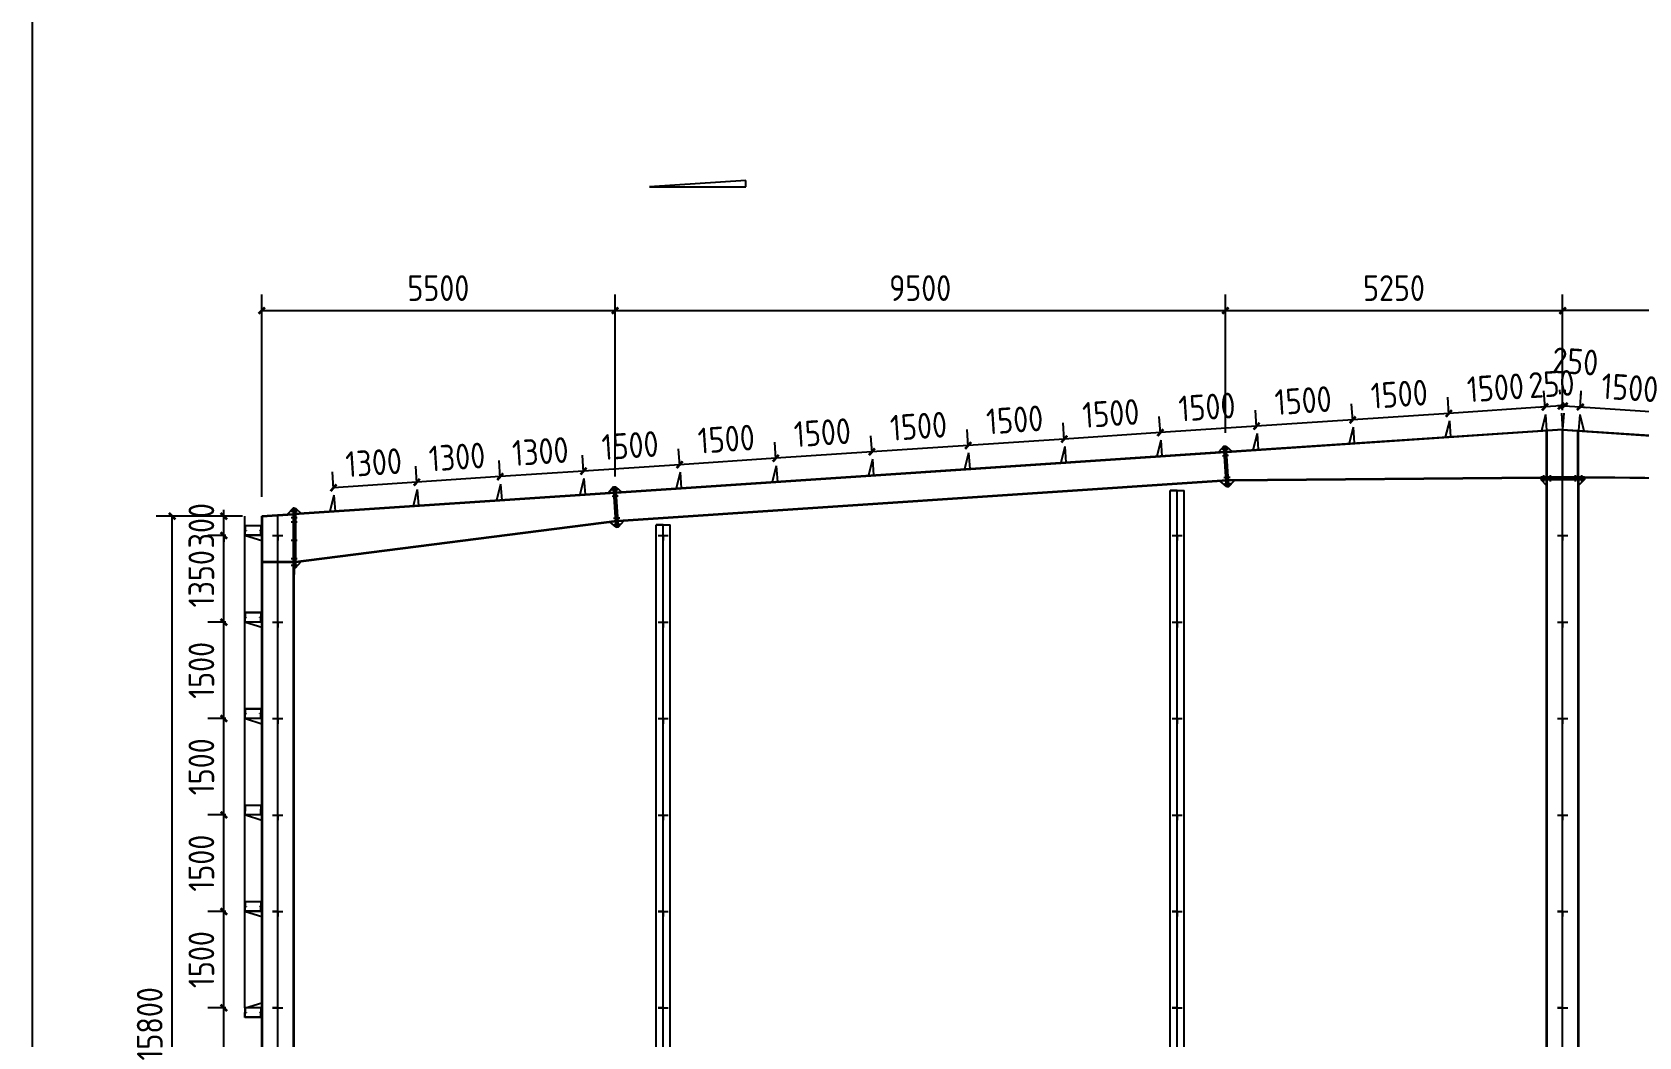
# Model space of a CAD drawing. Extents: x 424415 to 727970, y -73017 to 111783.
# Drawn here: x 664985 to 689995, y 28344 to 43976 of the extents above; entities that cross this region are included whole.
import ezdxf

# ---------------------------------------------------------------- set-up
doc = ezdxf.new("R2010")
doc.units = 0
doc.header["$LTSCALE"] = 1000
doc.header["$MEASUREMENT"] = 0
doc.layers.add('DOTE', color=1, linetype='Continuous')
doc.styles.get("Standard").update_dxf_attribs({"font": 'gbenor.shx', "bigfont": 'gbcbig.shx'})
doc.dimstyles.get("Standard").update_dxf_attribs({"dimscale": 100, "dimtxt": 3.5, "dimasz": 1, "dimexe": 2.5, "dimexo": 3, "dimgap": 1.5, "dimtad": 1, "dimdec": 0, "dimzin": 0, "dimdsep": 46, "dimtxsty": 'Standard', "dimblk": 'ARCHTICK', "dimcen": 0.09, "dimadec": 0, "dimazin": 0, "dimtfac": 1, "dimtdec": 0, "dimtix": 1, "dimtmove": 2, "dimatfit": 3, "dimfxl": 1, "dimtolj": 1, "dimtzin": 0, "dimarcsym": 0})

# ---------------------------------------------------------------- blocks, each defined once
blk = doc.blocks.new('_ArchTick')
at = {"color": 0, "linetype": 'ByBlock', "const_width": 0.4}
blk.add_lwpolyline([(-0.5, -0.5), (0.5, 0.5)], dxfattribs=at)
blk = doc.blocks.new('*D615')
at = {"color": 3, "lineweight": -2}
for p, q in [((668558, 36746), (668558, 39894)), ((674058, 37063), (674058, 39894)), ((668558, 39644), (674058, 39644))]:
    blk.add_line(p, q, dxfattribs=at)
at = {"layer": 'Defpoints', "color": 0}
for p in [(674058, 39644), (674058, 36763), (668558, 36446)]:
    blk.add_point(p, dxfattribs=at)
at = {"color": 3, "lineweight": -2, "xscale": 100, "yscale": 100, "zscale": 100, "rotation": 180}
blk.add_blockref('_ArchTick', (668558, 39644), dxfattribs=at)
at = {"color": 3, "lineweight": -2, "xscale": 100, "yscale": 100, "zscale": 100}
blk.add_blockref('_ArchTick', (674058, 39644), dxfattribs=at)
at = {"color": 0, "insert": (671308, 39994), "char_height": 400, "attachment_point": 5}
blk.add_mtext('\\A1;5500', dxfattribs=at)
blk = doc.blocks.new('*D626')
at = {"color": 3, "lineweight": -2}
for p, q in [((674058, 37111), (674058, 39894)), ((683558, 37744), (683558, 39894)), ((674058, 39644), (683558, 39644))]:
    blk.add_line(p, q, dxfattribs=at)
at = {"layer": 'Defpoints', "color": 0}
for p in [(683558, 39644), (683558, 37444), (674058, 36811)]:
    blk.add_point(p, dxfattribs=at)
at = {"color": 3, "lineweight": -2, "xscale": 100, "yscale": 100, "zscale": 100, "rotation": 180}
blk.add_blockref('_ArchTick', (674058, 39644), dxfattribs=at)
at = {"color": 3, "lineweight": -2, "xscale": 100, "yscale": 100, "zscale": 100}
blk.add_blockref('_ArchTick', (683558, 39644), dxfattribs=at)
at = {"color": 0, "insert": (678808, 39994), "char_height": 400, "attachment_point": 5}
blk.add_mtext('\\A1;9500', dxfattribs=at)
blk = doc.blocks.new('*D627')
at = {"color": 3, "lineweight": -2}
for p, q in [((683558, 37744), (683558, 39894)), ((688808, 38096), (688808, 39894)), ((683558, 39644), (688808, 39644))]:
    blk.add_line(p, q, dxfattribs=at)
at = {"layer": 'Defpoints', "color": 0}
for p in [(688808, 39644), (688808, 37796), (683558, 37444)]:
    blk.add_point(p, dxfattribs=at)
at = {"color": 3, "lineweight": -2, "xscale": 100, "yscale": 100, "zscale": 100, "rotation": 180}
blk.add_blockref('_ArchTick', (683558, 39644), dxfattribs=at)
at = {"color": 3, "lineweight": -2, "xscale": 100, "yscale": 100, "zscale": 100}
blk.add_blockref('_ArchTick', (688808, 39644), dxfattribs=at)
at = {"color": 0, "insert": (686183, 39994), "char_height": 400, "attachment_point": 5}
blk.add_mtext('\\A1;5250', dxfattribs=at)
blk = doc.blocks.new('*D618')
at = {"color": 3, "lineweight": -2}
for p, q in [((688808, 38096), (688808, 39894)), ((694058, 37744), (694058, 39894)), ((694058, 39644), (688808, 39644))]:
    blk.add_line(p, q, dxfattribs=at)
at = {"layer": 'Defpoints', "color": 0}
for p in [(688808, 39644), (688808, 37796), (694058, 37444)]:
    blk.add_point(p, dxfattribs=at)
at = {"color": 3, "lineweight": -2, "xscale": 100, "yscale": 100, "zscale": 100, "rotation": 180}
blk.add_blockref('_ArchTick', (688808, 39644), dxfattribs=at)
at = {"color": 3, "lineweight": -2, "xscale": 100, "yscale": 100, "zscale": 100}
blk.add_blockref('_ArchTick', (694058, 39644), dxfattribs=at)
at = {"color": 0, "insert": (691433, 39994), "char_height": 400, "attachment_point": 5}
blk.add_mtext('\\A1;5250', dxfattribs=at)
blk = doc.blocks.new('*D628')
at = {"color": 3, "lineweight": -2}
for p, q in [((668258, 36446), (666915, 36446)), ((667165, 20646), (667165, 36446)), ((668108, 20646), (666915, 20646))]:
    blk.add_line(p, q, dxfattribs=at)
at = {"layer": 'Defpoints', "color": 0}
for p in [(667165, 36446), (668558, 36446), (668408, 20646)]:
    blk.add_point(p, dxfattribs=at)
at = {"color": 3, "lineweight": -2, "xscale": 100, "yscale": 100, "zscale": 100}
for p, rotation in [((667165, 36446), 90), ((667165, 20646), 270)]:
    blk.add_blockref('_ArchTick', p, dxfattribs=dict(at, rotation=rotation))
at = {"color": 0, "insert": (666815, 28546), "char_height": 400, "attachment_point": 5, "rotation": 90}
blk.add_mtext('\\A1;15800', dxfattribs=at)
blk = doc.blocks.new('*D630')
at = {"color": 3, "lineweight": -2}
for p, q in [((688522, 38328), (688517, 38393)), ((688771, 38345), (688767, 38410)), ((688534, 38144), (688434, 38137)), ((688783, 38161), (688534, 38144)), ((688783, 38161), (688883, 38167))]:
    blk.add_line(p, q, dxfattribs=at)
at = {"layer": 'Defpoints', "color": 0}
for p in [(688534, 38144), (688541, 38029), (688791, 38045)]:
    blk.add_point(p, dxfattribs=at)
at = {"color": 3, "lineweight": -2, "xscale": 100, "yscale": 100, "zscale": 100}
for p, rotation in [((688534, 38144), 3.814074834292158), ((688783, 38161), 183.8140748342922)]:
    blk.add_blockref('_ArchTick', p, dxfattribs=dict(at, rotation=rotation))
at = {"color": 0, "insert": (688635, 38502), "char_height": 400, "attachment_point": 5, "rotation": 3.8141}
blk.add_mtext('\\A1;250', dxfattribs=at)
blk = doc.blocks.new('*D631')
at = {"color": 3, "lineweight": -2}
for p, q in [((687038, 38029), (687020, 38294)), ((688535, 38128), (688517, 38393)), ((688534, 38144), (687037, 38044))]:
    blk.add_line(p, q, dxfattribs=at)
at = {"layer": 'Defpoints', "color": 0}
for p in [(687037, 38044), (688541, 38029), (687045, 37929)]:
    blk.add_point(p, dxfattribs=at)
at = {"color": 3, "lineweight": -2, "xscale": 100, "yscale": 100, "zscale": 100}
for p, rotation in [((687037, 38044), 183.8140748341314), ((688534, 38144), 3.814074834131418)]:
    blk.add_blockref('_ArchTick', p, dxfattribs=dict(at, rotation=rotation))
at = {"color": 0, "insert": (687762, 38443), "char_height": 400, "attachment_point": 5, "rotation": 3.8141}
blk.add_mtext('\\A1;1500', dxfattribs=at)
blk = doc.blocks.new('*D632')
at = {"color": 3, "lineweight": -2}
for p, q in [((687038, 38029), (687020, 38294)), ((685541, 37929), (685524, 38194)), ((687037, 38044), (685540, 37944))]:
    blk.add_line(p, q, dxfattribs=at)
at = {"layer": 'Defpoints', "color": 0}
for p in [(685540, 37944), (685548, 37829), (687045, 37929)]:
    blk.add_point(p, dxfattribs=at)
at = {"color": 3, "lineweight": -2, "xscale": 100, "yscale": 100, "zscale": 100}
for p, rotation in [((685540, 37944), 183.8140748341314), ((687037, 38044), 3.814074834131418)]:
    blk.add_blockref('_ArchTick', p, dxfattribs=dict(at, rotation=rotation))
at = {"color": 0, "insert": (686265, 38344), "char_height": 400, "attachment_point": 5, "rotation": 3.8141}
blk.add_mtext('\\A1;1500', dxfattribs=at)
blk = doc.blocks.new('*D633')
at = {"color": 3, "lineweight": -2}
for p, q in [((684045, 37829), (684027, 38094)), ((685541, 37929), (685524, 38194)), ((685540, 37944), (684044, 37845))]:
    blk.add_line(p, q, dxfattribs=at)
at = {"layer": 'Defpoints', "color": 0}
for p in [(684044, 37845), (685548, 37829), (684051, 37729)]:
    blk.add_point(p, dxfattribs=at)
at = {"color": 3, "lineweight": -2, "xscale": 100, "yscale": 100, "zscale": 100}
for p, rotation in [((685540, 37944), 3.814074834131418), ((684044, 37845), 183.8140748341314)]:
    blk.add_blockref('_ArchTick', p, dxfattribs=dict(at, rotation=rotation))
at = {"color": 0, "insert": (684769, 38244), "char_height": 400, "attachment_point": 5, "rotation": 3.8141}
blk.add_mtext('\\A1;1500', dxfattribs=at)
blk = doc.blocks.new('*D634')
at = {"color": 3, "lineweight": -2}
for p, q in [((684045, 37829), (684027, 38094)), ((682548, 37729), (682530, 37994)), ((684044, 37845), (682547, 37745))]:
    blk.add_line(p, q, dxfattribs=at)
at = {"layer": 'Defpoints', "color": 0}
for p in [(682547, 37745), (682555, 37629), (684051, 37729)]:
    blk.add_point(p, dxfattribs=at)
at = {"color": 3, "lineweight": -2, "xscale": 100, "yscale": 100, "zscale": 100}
for p, rotation in [((682547, 37745), 183.8140748341314), ((684044, 37845), 3.814074834131418)]:
    blk.add_blockref('_ArchTick', p, dxfattribs=dict(at, rotation=rotation))
at = {"color": 0, "insert": (683272, 38144), "char_height": 400, "attachment_point": 5, "rotation": 3.8141}
blk.add_mtext('\\A1;1500', dxfattribs=at)
blk = doc.blocks.new('*D635')
at = {"color": 3, "lineweight": -2}
for p, q in [((681051, 37629), (681034, 37895)), ((682548, 37729), (682530, 37994)), ((682547, 37745), (681050, 37645))]:
    blk.add_line(p, q, dxfattribs=at)
at = {"layer": 'Defpoints', "color": 0}
for p in [(681050, 37645), (681058, 37530), (682555, 37629)]:
    blk.add_point(p, dxfattribs=at)
at = {"color": 3, "lineweight": -2, "xscale": 100, "yscale": 100, "zscale": 100}
for p, rotation in [((682547, 37745), 3.814074834131418), ((681050, 37645), 183.8140748341314)]:
    blk.add_blockref('_ArchTick', p, dxfattribs=dict(at, rotation=rotation))
at = {"color": 0, "insert": (681775, 38044), "char_height": 400, "attachment_point": 5, "rotation": 3.8141}
blk.add_mtext('\\A1;1500', dxfattribs=at)
blk = doc.blocks.new('*D636')
at = {"color": 3, "lineweight": -2}
for p, q in [((679555, 37530), (679537, 37795)), ((681051, 37629), (681034, 37895)), ((681050, 37645), (679554, 37545))]:
    blk.add_line(p, q, dxfattribs=at)
at = {"layer": 'Defpoints', "color": 0}
for p in [(679554, 37545), (681058, 37530), (679561, 37430)]:
    blk.add_point(p, dxfattribs=at)
at = {"color": 3, "lineweight": -2, "xscale": 100, "yscale": 100, "zscale": 100}
for p, rotation in [((679554, 37545), 183.8140748341314), ((681050, 37645), 3.814074834131418)]:
    blk.add_blockref('_ArchTick', p, dxfattribs=dict(at, rotation=rotation))
at = {"color": 0, "insert": (680279, 37944), "char_height": 400, "attachment_point": 5, "rotation": 3.8141}
blk.add_mtext('\\A1;1500', dxfattribs=at)
blk = doc.blocks.new('*D637')
at = {"color": 3, "lineweight": -2}
for p, q in [((679555, 37530), (679537, 37795)), ((678058, 37430), (678040, 37695)), ((679554, 37545), (678057, 37446))]:
    blk.add_line(p, q, dxfattribs=at)
at = {"layer": 'Defpoints', "color": 0}
for p in [(678057, 37446), (678065, 37330), (679561, 37430)]:
    blk.add_point(p, dxfattribs=at)
at = {"color": 3, "lineweight": -2, "xscale": 100, "yscale": 100, "zscale": 100}
for p, rotation in [((678057, 37446), 183.8140748341314), ((679554, 37545), 3.814074834131418)]:
    blk.add_blockref('_ArchTick', p, dxfattribs=dict(at, rotation=rotation))
at = {"color": 0, "insert": (678782, 37845), "char_height": 400, "attachment_point": 5, "rotation": 3.8141}
blk.add_mtext('\\A1;1500', dxfattribs=at)
blk = doc.blocks.new('*D638')
at = {"color": 3, "lineweight": -2}
for p, q in [((676561, 37330), (676544, 37595)), ((678058, 37430), (678040, 37695)), ((678057, 37446), (676560, 37346))]:
    blk.add_line(p, q, dxfattribs=at)
at = {"layer": 'Defpoints', "color": 0}
for p in [(676560, 37346), (678065, 37330), (676568, 37230)]:
    blk.add_point(p, dxfattribs=at)
at = {"color": 3, "lineweight": -2, "xscale": 100, "yscale": 100, "zscale": 100}
for p, rotation in [((678057, 37446), 3.814074834131418), ((676560, 37346), 183.8140748341314)]:
    blk.add_blockref('_ArchTick', p, dxfattribs=dict(at, rotation=rotation))
at = {"color": 0, "insert": (677285, 37745), "char_height": 400, "attachment_point": 5, "rotation": 3.8141}
blk.add_mtext('\\A1;1500', dxfattribs=at)
blk = doc.blocks.new('*D639')
at = {"color": 3, "lineweight": -2}
for p, q in [((676561, 37330), (676544, 37595)), ((675065, 37230), (675047, 37495)), ((676560, 37346), (675064, 37246))]:
    blk.add_line(p, q, dxfattribs=at)
at = {"layer": 'Defpoints', "color": 0}
for p in [(675064, 37246), (675071, 37131), (676568, 37230)]:
    blk.add_point(p, dxfattribs=at)
at = {"color": 3, "lineweight": -2, "xscale": 100, "yscale": 100, "zscale": 100}
for p, rotation in [((675064, 37246), 183.8140748341314), ((676560, 37346), 3.814074834131418)]:
    blk.add_blockref('_ArchTick', p, dxfattribs=dict(at, rotation=rotation))
at = {"color": 0, "insert": (675789, 37645), "char_height": 400, "attachment_point": 5, "rotation": 3.8141}
blk.add_mtext('\\A1;1500', dxfattribs=at)
blk = doc.blocks.new('*D640')
at = {"color": 3, "lineweight": -2}
for p, q in [((673568, 37131), (673550, 37396)), ((675065, 37230), (675047, 37495)), ((675064, 37246), (673567, 37146))]:
    blk.add_line(p, q, dxfattribs=at)
at = {"layer": 'Defpoints', "color": 0}
for p in [(673567, 37146), (673575, 37031), (675071, 37131)]:
    blk.add_point(p, dxfattribs=at)
at = {"color": 3, "lineweight": -2, "xscale": 100, "yscale": 100, "zscale": 100}
for p, rotation in [((675064, 37246), 3.814074834131418), ((673567, 37146), 183.8140748341314)]:
    blk.add_blockref('_ArchTick', p, dxfattribs=dict(at, rotation=rotation))
at = {"color": 0, "insert": (674292, 37545), "char_height": 400, "attachment_point": 5, "rotation": 3.8141}
blk.add_mtext('\\A1;1500', dxfattribs=at)
blk = doc.blocks.new('*D641')
at = {"color": 3, "lineweight": -2}
for p, q in [((672271, 37044), (672253, 37309)), ((673568, 37131), (673550, 37396)), ((673567, 37146), (672270, 37060))]:
    blk.add_line(p, q, dxfattribs=at)
at = {"layer": 'Defpoints', "color": 0}
for p in [(672270, 37060), (673575, 37031), (672278, 36944)]:
    blk.add_point(p, dxfattribs=at)
at = {"color": 3, "lineweight": -2, "xscale": 100, "yscale": 100, "zscale": 100}
for p, rotation in [((672270, 37060), 183.8140748341314), ((673567, 37146), 3.814074834131418)]:
    blk.add_blockref('_ArchTick', p, dxfattribs=dict(at, rotation=rotation))
at = {"color": 0, "insert": (672895, 37452), "char_height": 400, "attachment_point": 5, "rotation": 3.8141}
blk.add_mtext('\\A1;1300', dxfattribs=at)
blk = doc.blocks.new('*D642')
at = {"color": 3, "lineweight": -2}
for p, q in [((672271, 37044), (672253, 37309)), ((670974, 36958), (670956, 37223)), ((672270, 37060), (670973, 36973))]:
    blk.add_line(p, q, dxfattribs=at)
at = {"layer": 'Defpoints', "color": 0}
for p in [(670973, 36973), (670980, 36858), (672278, 36944)]:
    blk.add_point(p, dxfattribs=at)
at = {"color": 3, "lineweight": -2, "xscale": 100, "yscale": 100, "zscale": 100}
for p, rotation in [((670973, 36973), 183.8140748341314), ((672270, 37060), 3.814074834131418)]:
    blk.add_blockref('_ArchTick', p, dxfattribs=dict(at, rotation=rotation))
at = {"color": 0, "insert": (671598, 37366), "char_height": 400, "attachment_point": 5, "rotation": 3.8141}
blk.add_mtext('\\A1;1300', dxfattribs=at)
blk = doc.blocks.new('*D643')
at = {"color": 3, "lineweight": -2}
for p, q in [((669677, 36871), (669659, 37136)), ((670974, 36958), (670956, 37223)), ((670973, 36973), (669676, 36887))]:
    blk.add_line(p, q, dxfattribs=at)
at = {"layer": 'Defpoints', "color": 0}
for p in [(669676, 36887), (669683, 36771), (670980, 36858)]:
    blk.add_point(p, dxfattribs=at)
at = {"color": 3, "lineweight": -2, "xscale": 100, "yscale": 100, "zscale": 100}
for p, rotation in [((670973, 36973), 3.814074834131418), ((669676, 36887), 183.8140748341314)]:
    blk.add_blockref('_ArchTick', p, dxfattribs=dict(at, rotation=rotation))
at = {"color": 0, "insert": (670301, 37279), "char_height": 400, "attachment_point": 5, "rotation": 3.8141}
blk.add_mtext('\\A1;1300', dxfattribs=at)
blk = doc.blocks.new('*D619')
at = {"color": 3, "lineweight": -2}
for p, q in [((688845, 38345), (688850, 38410)), ((689095, 38328), (689099, 38393)), ((688833, 38161), (688733, 38167)), ((688833, 38161), (689083, 38144)), ((689083, 38144), (689182, 38137))]:
    blk.add_line(p, q, dxfattribs=at)
at = {"layer": 'Defpoints', "color": 0}
for p in [(688825, 38045), (689075, 38029), (689083, 38144)]:
    blk.add_point(p, dxfattribs=at)
at = {"color": 3, "lineweight": -2, "xscale": 100, "yscale": 100, "zscale": 100}
for p, rotation in [((688833, 38161), 356.1859251657079), ((689083, 38144), 176.1859251657079)]:
    blk.add_blockref('_ArchTick', p, dxfattribs=dict(at, rotation=rotation))
at = {"color": 0, "insert": (689006, 38852), "char_height": 400, "attachment_point": 5, "rotation": 356.1859}
blk.add_mtext('\\A1;250', dxfattribs=at)
blk = doc.blocks.new('*D644')
at = {"color": 3, "lineweight": -2}
for p, q in [((689081, 38128), (689099, 38393)), ((690578, 38029), (690596, 38294)), ((689083, 38144), (690579, 38044))]:
    blk.add_line(p, q, dxfattribs=at)
at = {"layer": 'Defpoints', "color": 0}
for p in [(689075, 38029), (690579, 38044), (690571, 37929)]:
    blk.add_point(p, dxfattribs=at)
at = {"color": 3, "lineweight": -2, "xscale": 100, "yscale": 100, "zscale": 100}
for p, rotation in [((689083, 38144), 176.1859251658686), ((690579, 38044), 356.1859251658686)]:
    blk.add_blockref('_ArchTick', p, dxfattribs=dict(at, rotation=rotation))
at = {"color": 0, "insert": (689854, 38443), "char_height": 400, "attachment_point": 5, "rotation": 356.1859}
blk.add_mtext('\\A1;1500', dxfattribs=at)
blk = doc.blocks.new('*D1939')
at = {"color": 3, "lineweight": -2}
for p, q in [((667998, 28796), (667719, 28796)), ((667969, 20646), (667969, 28796)), ((668108, 20646), (667719, 20646))]:
    blk.add_line(p, q, dxfattribs=at)
at = {"layer": 'Defpoints', "color": 0}
for p in [(667969, 28796), (668298, 28796), (668408, 20646)]:
    blk.add_point(p, dxfattribs=at)
at = {"color": 3, "lineweight": -2, "xscale": 100, "yscale": 100, "zscale": 100}
for p, rotation in [((667969, 28796), 90), ((667969, 20646), 270)]:
    blk.add_blockref('_ArchTick', p, dxfattribs=dict(at, rotation=rotation))
at = {"color": 0, "insert": (667619, 24721), "char_height": 400, "attachment_point": 5, "rotation": 90}
blk.add_mtext('\\A1;8150', dxfattribs=at)
blk = doc.blocks.new('*D1940')
at = {"color": 3, "lineweight": -2}
for p, q in [((667998, 30296), (667719, 30296)), ((667969, 28796), (667969, 30296)), ((667998, 28796), (667719, 28796))]:
    blk.add_line(p, q, dxfattribs=at)
at = {"layer": 'Defpoints', "color": 0}
for p in [(667969, 30296), (668298, 30296), (668298, 28796)]:
    blk.add_point(p, dxfattribs=at)
at = {"color": 3, "lineweight": -2, "xscale": 100, "yscale": 100, "zscale": 100}
for p, rotation in [((667969, 30296), 90), ((667969, 28796), 270)]:
    blk.add_blockref('_ArchTick', p, dxfattribs=dict(at, rotation=rotation))
at = {"color": 0, "insert": (667619, 29546), "char_height": 400, "attachment_point": 5, "rotation": 90}
blk.add_mtext('\\A1;1500', dxfattribs=at)
blk = doc.blocks.new('*D1941')
at = {"color": 3, "lineweight": -2}
for p, q in [((667998, 31796), (667719, 31796)), ((667969, 30296), (667969, 31796)), ((667998, 30296), (667719, 30296))]:
    blk.add_line(p, q, dxfattribs=at)
at = {"layer": 'Defpoints', "color": 0}
for p in [(667969, 31796), (668298, 31796), (668298, 30296)]:
    blk.add_point(p, dxfattribs=at)
at = {"color": 3, "lineweight": -2, "xscale": 100, "yscale": 100, "zscale": 100}
for p, rotation in [((667969, 31796), 90), ((667969, 30296), 270)]:
    blk.add_blockref('_ArchTick', p, dxfattribs=dict(at, rotation=rotation))
at = {"color": 0, "insert": (667619, 31046), "char_height": 400, "attachment_point": 5, "rotation": 90}
blk.add_mtext('\\A1;1500', dxfattribs=at)
blk = doc.blocks.new('*D1942')
at = {"color": 3, "lineweight": -2}
for p, q in [((667998, 33296), (667719, 33296)), ((667969, 31796), (667969, 33296)), ((667998, 31796), (667719, 31796))]:
    blk.add_line(p, q, dxfattribs=at)
at = {"layer": 'Defpoints', "color": 0}
for p in [(667969, 33296), (668298, 33296), (668298, 31796)]:
    blk.add_point(p, dxfattribs=at)
at = {"color": 3, "lineweight": -2, "xscale": 100, "yscale": 100, "zscale": 100}
for p, rotation in [((667969, 33296), 90), ((667969, 31796), 270)]:
    blk.add_blockref('_ArchTick', p, dxfattribs=dict(at, rotation=rotation))
at = {"color": 0, "insert": (667619, 32546), "char_height": 400, "attachment_point": 5, "rotation": 90}
blk.add_mtext('\\A1;1500', dxfattribs=at)
blk = doc.blocks.new('*D1943')
at = {"color": 3, "lineweight": -2}
for p, q in [((667998, 34796), (667719, 34796)), ((667969, 33296), (667969, 34796)), ((667998, 33296), (667719, 33296))]:
    blk.add_line(p, q, dxfattribs=at)
at = {"layer": 'Defpoints', "color": 0}
for p in [(667969, 34796), (668298, 34796), (668298, 33296)]:
    blk.add_point(p, dxfattribs=at)
at = {"color": 3, "lineweight": -2, "xscale": 100, "yscale": 100, "zscale": 100}
for p, rotation in [((667969, 34796), 90), ((667969, 33296), 270)]:
    blk.add_blockref('_ArchTick', p, dxfattribs=dict(at, rotation=rotation))
at = {"color": 0, "insert": (667619, 34046), "char_height": 400, "attachment_point": 5, "rotation": 90}
blk.add_mtext('\\A1;1500', dxfattribs=at)
blk = doc.blocks.new('*D1944')
at = {"color": 3, "lineweight": -2}
for p, q in [((667998, 36146), (667719, 36146)), ((667969, 34796), (667969, 36146)), ((667998, 34796), (667719, 34796))]:
    blk.add_line(p, q, dxfattribs=at)
at = {"layer": 'Defpoints', "color": 0}
for p in [(667969, 36146), (668298, 36146), (668298, 34796)]:
    blk.add_point(p, dxfattribs=at)
at = {"color": 3, "lineweight": -2, "xscale": 100, "yscale": 100, "zscale": 100}
for p, rotation in [((667969, 36146), 90), ((667969, 34796), 270)]:
    blk.add_blockref('_ArchTick', p, dxfattribs=dict(at, rotation=rotation))
at = {"color": 0, "insert": (667619, 35471), "char_height": 400, "attachment_point": 5, "rotation": 90}
blk.add_mtext('\\A1;1350', dxfattribs=at)
blk = doc.blocks.new('*D1945')
at = {"color": 3, "lineweight": -2}
for p, q in [((667969, 36446), (667969, 36546)), ((668258, 36446), (667719, 36446)), ((667969, 36146), (667969, 36446)), ((667998, 36146), (667719, 36146)), ((667969, 36146), (667969, 36046))]:
    blk.add_line(p, q, dxfattribs=at)
at = {"layer": 'Defpoints', "color": 0}
for p in [(667969, 36446), (668558, 36446), (668298, 36146)]:
    blk.add_point(p, dxfattribs=at)
at = {"color": 3, "lineweight": -2, "xscale": 100, "yscale": 100, "zscale": 100}
for p, rotation in [((667969, 36446), 270), ((667969, 36146), 90)]:
    blk.add_blockref('_ArchTick', p, dxfattribs=dict(at, rotation=rotation))
at = {"color": 0, "insert": (667619, 36296), "char_height": 400, "attachment_point": 5, "rotation": 90}
blk.add_mtext('\\A1;300', dxfattribs=at)
blk = doc.blocks.new('*D2200')
at = {"color": 3, "lineweight": -2}
for p, q in [((668558, 36746), (668558, 39894)), ((674058, 37063), (674058, 39894)), ((668558, 39644), (674058, 39644))]:
    blk.add_line(p, q, dxfattribs=at)
at = {"layer": 'Defpoints', "color": 0}
for p in [(674058, 39644), (674058, 36763), (668558, 36446)]:
    blk.add_point(p, dxfattribs=at)
at = {"color": 3, "lineweight": -2, "xscale": 100, "yscale": 100, "zscale": 100, "rotation": 180}
blk.add_blockref('_ArchTick', (668558, 39644), dxfattribs=at)
at = {"color": 3, "lineweight": -2, "xscale": 100, "yscale": 100, "zscale": 100}
blk.add_blockref('_ArchTick', (674058, 39644), dxfattribs=at)
at = {"color": 0, "insert": (671308, 39994), "char_height": 400, "attachment_point": 5}
blk.add_mtext('\\A1;5500', dxfattribs=at)

msp = doc.modelspace()

# ---------------------------------------------------------------- linework, layer by layer
for p, q in [((676095.4, 41667.7), (674595.4, 41567.7)), ((674595.4, 41567.7), (676095.4, 41567.7)), ((676095.4, 41567.7), (676095.4, 41667.7)), ((688541.5, 38028.6), (688478.3, 37773.8)), ((688541.5, 38028.6), (688558.1, 37779.1)), ((688790.9, 38045.2), (688807.6, 37795.8)), ((688824.2, 38045.2), (688807.6, 37795.8)), ((689073.6, 38028.6), (689057, 37779.1)), ((689073.6, 38028.6), (689136.8, 37773.8)), ((688807.6, 37795.8), (683575.4, 37446.9)), ((688808.2, 37785.8), (683576.1, 37437)), ((685548.1, 37829), (685484.9, 37574.2)), ((685548.1, 37829), (685564.8, 37579.6)), ((687044.8, 37928.8), (686981.6, 37674)), ((687044.8, 37928.8), (687061.4, 37679.3)), ((688557.6, 37051.1), (688557.6, 37769.1)), ((688569.6, 37051.1), (688569.6, 37769.9)), ((688806.9, 37785.8), (694039.1, 37437)), ((688807.6, 37795.8), (688807.6, 37051.1)), ((688807.6, 37795.8), (694039.7, 37446.9)), ((689045.6, 37051.1), (689045.6, 37769.9)), ((689057.6, 37051.1), (689057.6, 37769.1)), ((681058.1, 37529.7), (680994.9, 37274.9)), ((681058.1, 37529.7), (681074.7, 37280.2)), ((682554.8, 37629.5), (682491.6, 37374.7)), ((682554.8, 37629.5), (682571.4, 37380)), ((683533.6, 37532.4), (683451.7, 37438.7)), ((683533.6, 37532.4), (683569.5, 37534.8)), ((683575.4, 36905.7), (683533.6, 37532.4)), ((683593.4, 36906.9), (683551.6, 37533.6)), ((683611.3, 36908.1), (683569.5, 37534.8)), ((683569.5, 37534.8), (683663.2, 37452.8)), ((684051.5, 37729.2), (683988.3, 37474.5)), ((684051.5, 37729.2), (684068.1, 37479.8)), ((683557.6, 37445.8), (674075.5, 36813.6)), ((683558.2, 37435.8), (674076.2, 36803.6)), ((678064.7, 37330.1), (678001.6, 37075.4)), ((678064.7, 37330.1), (678081.4, 37080.7)), ((679561.4, 37429.9), (679498.2, 37175.1)), ((679561.4, 37429.9), (679578.1, 37180.5)), ((683506.7, 37485.5), (683602.5, 37491.9)), ((683513.3, 37385.7), (683609.1, 37392.1)), ((683526, 37496.8), (683581.8, 37500.5)), ((683527.3, 37476.8), (683583.2, 37480.5)), ((683532.6, 37397), (683588.5, 37400.7)), ((683534, 37377), (683589.8, 37380.8)), ((673574.7, 37030.8), (673511.5, 36776)), ((673574.7, 37030.8), (673591.3, 36781.3)), ((675071.4, 37130.6), (675008.2, 36875.8)), ((675071.4, 37130.6), (675088, 36881.1)), ((676568.1, 37230.3), (676504.9, 36975.6)), ((676568.1, 37230.3), (676584.7, 36980.9)), ((683535.9, 37046.4), (683631.7, 37052.8)), ((683555.2, 37057.7), (683611.1, 37061.5)), ((683556.6, 37037.8), (683612.4, 37041.5)), ((683605.2, 37007.9), (688467, 37051.1)), ((683605.3, 36997.9), (688467, 37041.1)), ((688467, 37051.1), (689147, 37051.1)), ((688467, 37051.1), (688467, 37015.1)), ((689045.6, 37033.1), (688467, 37033.1)), ((689147, 37033.1), (688467, 37033.1)), ((688467, 37015.1), (689147, 37015.1)), ((688467, 37015.1), (688557.6, 36924.5)), ((689148.2, 37051.1), (688468.2, 37051.1)), ((688468.2, 37033.1), (688557.6, 37033.1)), ((688468.2, 37033.1), (688557.6, 37033.1)), ((688468.2, 37033.1), (689148.2, 37033.1)), ((689148.2, 37015.1), (688468.2, 37015.1)), ((688502, 37061.1), (688502, 37005.1)), ((688512, 37081.1), (688512, 36985.1)), ((688522, 37061.1), (688522, 37005.1)), ((688557.6, 20665.8), (688557.6, 37015.1)), ((688569.6, 37033.1), (689148.2, 37033.1)), ((688569.6, 20665.8), (688569.6, 37015.1)), ((688602, 37061.1), (688602, 37005.1)), ((688612, 37081.1), (688612, 36985.1)), ((688622, 37061.1), (688622, 37005.1)), ((688992, 37061.1), (688992, 37005.1)), ((689002, 37081.1), (689002, 36985.1)), ((689012, 37061.1), (689012, 37005.1)), ((689045.6, 37015.1), (689045.6, 20665.8)), ((689147, 37033.1), (689057.6, 37033.1)), ((689147, 37033.1), (689057.6, 37033.1)), ((689057.6, 37015.1), (689057.6, 20665.8)), ((689148.2, 37015.1), (689057.6, 36924.5)), ((689092, 37061.1), (689092, 37005.1)), ((689102, 37081.1), (689102, 36985.1)), ((689112, 37061.1), (689112, 37005.1)), ((689148.2, 37033.1), (689148.2, 37051.1)), ((694009.9, 37007.9), (689148.2, 37051.1)), ((694009.8, 36997.9), (689148.2, 37041.1)), ((689148.2, 37033.1), (689148.2, 37015.1)), ((674057.6, 36812.4), (669063.6, 36479.5)), ((674058.2, 36802.4), (669064.2, 36469.5)), ((669683.4, 36771.4), (669620.2, 36516.6)), ((669683.4, 36771.4), (669700, 36521.9)), ((670980.5, 36857.8), (670917.3, 36603.1)), ((670980.5, 36857.8), (670997.1, 36608.4)), ((672277.6, 36944.3), (672214.4, 36689.5)), ((672277.6, 36944.3), (672294.2, 36694.9)), ((674033.6, 36901), (673949.8, 36805.2)), ((674006.7, 36854.1), (674102.5, 36860.5)), ((674026, 36865.4), (674081.8, 36869.2)), ((674027.3, 36845.5), (674083.2, 36849.2)), ((674032.6, 36765.7), (674088.5, 36769.4)), ((674033.6, 36901), (674069.5, 36903.4)), ((674075.5, 36273.1), (674033.6, 36901)), ((674093.4, 36275.4), (674051.6, 36902.2)), ((674111.3, 36277.7), (674069.5, 36903.4)), ((674069.5, 36903.4), (674165.3, 36819.6)), ((683586.7, 37006.7), (674104.8, 36374.6)), ((683587.4, 36996.7), (674105.5, 36364.6)), ((682697.6, 20665.8), (682697.6, 36844.8)), ((682807.6, 36844.8), (682697.6, 36844.8)), ((682697.6, 36844.8), (682917.6, 36844.8)), ((682917.6, 20665.8), (682917.6, 36844.8)), ((683575.4, 36905.7), (683479.6, 36989.6)), ((683542.6, 36946.7), (683638.4, 36953)), ((683561.9, 36958), (683617.8, 36961.7)), ((683563.2, 36938), (683619.1, 36941.7)), ((683575.4, 36905.7), (683611.3, 36908.1)), ((683611.3, 36908.1), (683695.3, 36995.3)), ((669015.6, 36524.5), (669111.6, 36524.5)), ((669063.6, 36569.5), (669045.6, 36569.5)), ((669045.6, 36569.5), (669045.6, 35539.5)), ((669063.6, 36569.5), (669063.6, 35539.5)), ((669063.6, 36569.5), (669081.6, 36569.5)), ((669081.6, 36569.5), (669081.6, 35639.5)), ((669081.6, 36569.5), (669170.2, 36486.6)), ((674013.3, 36754.3), (674109.1, 36760.7)), ((674034, 36745.7), (674089.8, 36749.4)), ((668297.6, 28795.8), (668297.6, 36445.8)), ((669045.6, 36478.3), (668557.6, 36445.8)), ((668557.6, 20665.8), (668557.6, 36445.8)), ((669046.2, 36468.3), (668558.2, 36435.8)), ((668569.6, 20665.8), (668569.6, 36436.5)), ((669015.6, 36424.5), (669111.6, 36424.5)), ((669015.6, 36354.5), (669111.6, 36354.5)), ((669045.6, 36445.8), (669045.6, 20665.8)), ((669045.6, 35734.5), (674086.1, 36375.1)), ((669045.6, 35724.4), (674087.4, 36365.2)), ((674075.5, 36273.1), (673980.2, 36351.6)), ((674035.9, 36415.1), (674131.7, 36421.5)), ((674042.6, 36315.3), (674138.4, 36321.7)), ((674055.2, 36426.4), (674111.1, 36430.1)), ((674056.6, 36406.5), (674112.4, 36410.2)), ((674061.9, 36326.6), (674117.8, 36330.4)), ((674063.2, 36306.7), (674119.1, 36310.4)), ((674075.5, 36273.1), (674111.3, 36277.7)), ((674111.3, 36277.7), (674193.1, 36370.5)), ((674697.6, 20665.8), (674697.6, 36311.4)), ((674807.6, 36311.4), (674697.6, 36311.4)), ((674697.6, 36311.4), (674917.6, 36311.4)), ((674917.6, 20665.8), (674917.6, 36311.4)), ((668557.6, 36145.8), (668307.6, 36145.8)), ((668557.6, 36145.8), (668307.6, 36145.8)), ((668307.6, 36145.8), (668557.6, 36065.8)), ((669015.6, 36069.5), (669111.6, 36069.5)), ((669015.6, 35784.5), (669111.6, 35784.5)), ((669045.6, 35734.4), (668569.6, 35734.4)), ((669045.6, 35724.4), (668569.6, 35724.4)), ((669015.6, 35684.5), (669111.6, 35684.5)), ((669057.6, 35539.5), (669057.6, 20665.8)), ((669081.6, 35639.5), (669063.6, 35639.5)), ((669081.6, 35639.5), (669170.4, 35740.3)), ((668557.6, 34795.8), (668307.6, 34795.8)), ((668307.6, 34795.8), (668557.6, 34715.8)), ((668557.6, 33295.8), (668307.6, 33295.8)), ((668307.6, 33295.8), (668557.6, 33215.8)), ((668557.6, 31795.8), (668307.6, 31795.8)), ((668307.6, 31795.8), (668557.6, 31715.8)), ((668557.6, 30295.8), (668307.6, 30295.8)), ((668307.6, 30295.8), (668557.6, 30215.8)), ((668307.6, 28795.8), (668557.6, 28875.8)), ((668557.6, 28795.8), (668307.6, 28795.8))]:
    msp.add_line(p, q)
at = {"color": 0}
for p, q in [((683526, 37496.8), (683527.3, 37476.8)), ((683532.6, 37397), (683534, 37377)), ((683572.5, 37489.9), (683582.5, 37490.5)), ((683579.2, 37390.1), (683589.2, 37390.7)), ((683582.5, 37490.5), (683581.8, 37500.5)), ((683581.8, 37500.5), (683583.2, 37480.5)), ((683589.2, 37390.7), (683588.5, 37400.7)), ((683588.5, 37400.7), (683589.8, 37380.8)), ((683555.2, 37057.7), (683556.6, 37037.8)), ((683601.8, 37050.8), (683611.8, 37051.5)), ((683611.8, 37051.5), (683611.1, 37061.5)), ((683611.1, 37061.5), (683612.4, 37041.5)), ((688502, 37061.1), (688522, 37061.1)), ((688602, 37061.1), (688622, 37061.1)), ((688992, 37061.1), (689012, 37061.1)), ((689092, 37061.1), (689112, 37061.1)), ((674026, 36865.4), (674027.3, 36845.5)), ((674032.6, 36765.7), (674034, 36745.7)), ((674072.5, 36858.5), (674082.5, 36859.2)), ((674082.5, 36859.2), (674081.8, 36869.2)), ((674081.8, 36869.2), (674083.2, 36849.2)), ((674089.2, 36759.4), (674088.5, 36769.4)), ((674088.5, 36769.4), (674089.8, 36749.4)), ((683561.9, 36958), (683563.2, 36938)), ((683608.5, 36951.1), (683618.4, 36951.7)), ((683618.4, 36951.7), (683617.8, 36961.7)), ((683617.8, 36961.7), (683619.1, 36941.7)), ((688502, 37005.1), (688522, 37005.1)), ((688602, 37005.1), (688622, 37005.1)), ((688992, 37005.1), (689012, 37005.1)), ((689092, 37005.1), (689112, 37005.1)), ((669045.6, 36569.5), (668954.6, 36472.2)), ((669035.6, 36524.5), (669035.6, 36534.5)), ((669091.6, 36534.5), (669035.6, 36534.5)), ((669045.6, 36524.5), (669035.6, 36524.5)), ((669035.6, 36524.5), (669035.6, 36514.5)), ((669081.6, 36524.5), (669091.6, 36524.5)), ((669091.6, 36524.5), (669091.6, 36534.5)), ((669091.6, 36524.5), (669091.6, 36514.5)), ((674079.2, 36758.7), (674089.2, 36759.4)), ((669091.6, 36514.5), (669035.6, 36514.5)), ((669035.6, 36424.5), (669035.6, 36434.5)), ((669091.6, 36434.5), (669035.6, 36434.5)), ((669045.6, 36424.5), (669035.6, 36424.5)), ((669035.6, 36424.5), (669035.6, 36414.5)), ((669091.6, 36414.5), (669035.6, 36414.5)), ((669035.6, 36354.5), (669035.6, 36364.5)), ((669091.6, 36364.5), (669035.6, 36364.5)), ((669045.6, 36354.5), (669035.6, 36354.5)), ((669035.6, 36354.5), (669035.6, 36344.5)), ((669091.6, 36344.5), (669035.6, 36344.5)), ((669081.6, 36424.5), (669091.6, 36424.5)), ((669081.6, 36354.5), (669091.6, 36354.5)), ((669091.6, 36424.5), (669091.6, 36434.5)), ((669091.6, 36424.5), (669091.6, 36414.5)), ((669091.6, 36354.5), (669091.6, 36364.5)), ((669091.6, 36354.5), (669091.6, 36344.5)), ((674055.2, 36426.4), (674056.6, 36406.5)), ((674061.9, 36326.6), (674063.2, 36306.7)), ((674101.8, 36419.5), (674111.8, 36420.2)), ((674108.5, 36319.7), (674118.4, 36320.4)), ((674111.8, 36420.2), (674111.1, 36430.1)), ((674111.1, 36430.1), (674112.4, 36410.2)), ((674118.4, 36320.4), (674117.8, 36330.4)), ((674117.8, 36330.4), (674119.1, 36310.4)), ((668727.6, 36145.8), (668887.6, 36145.8)), ((668807.6, 36145.8), (668807.6, 36065.8)), ((669035.6, 36069.5), (669035.6, 36079.5)), ((669091.6, 36079.5), (669035.6, 36079.5)), ((669045.6, 36069.5), (669035.6, 36069.5)), ((669035.6, 36069.5), (669035.6, 36059.5)), ((669091.6, 36059.5), (669035.6, 36059.5)), ((669081.6, 36069.5), (669091.6, 36069.5)), ((669091.6, 36069.5), (669091.6, 36079.5)), ((669091.6, 36069.5), (669091.6, 36059.5)), ((674727.6, 36145.8), (674887.6, 36145.8)), ((674807.6, 36145.8), (674807.6, 36065.8)), ((682727.6, 36145.8), (682887.6, 36145.8)), ((682807.6, 36145.8), (682807.6, 36065.8)), ((688727.6, 36145.8), (688887.6, 36145.8)), ((688807.6, 36145.8), (688807.6, 36065.8)), ((669035.6, 35784.5), (669035.6, 35794.5)), ((669091.6, 35794.5), (669035.6, 35794.5)), ((669045.6, 35784.5), (669035.6, 35784.5)), ((669035.6, 35784.5), (669035.6, 35774.5)), ((669091.6, 35774.5), (669035.6, 35774.5)), ((669081.6, 35784.5), (669091.6, 35784.5)), ((669091.6, 35784.5), (669091.6, 35794.5)), ((669091.6, 35784.5), (669091.6, 35774.5)), ((669035.6, 35684.5), (669035.6, 35694.5)), ((669091.6, 35694.5), (669035.6, 35694.5)), ((669045.6, 35684.5), (669035.6, 35684.5)), ((669035.6, 35684.5), (669035.6, 35674.5)), ((669091.6, 35674.5), (669035.6, 35674.5)), ((669081.6, 35684.5), (669091.6, 35684.5)), ((669091.6, 35684.5), (669091.6, 35694.5)), ((669091.6, 35684.5), (669091.6, 35674.5)), ((668727.6, 34794.7), (668887.6, 34794.7)), ((668807.6, 34794.7), (668807.6, 34714.7)), ((674727.6, 34794.7), (674887.6, 34794.7)), ((674807.6, 34794.7), (674807.6, 34714.7)), ((682727.6, 34794.7), (682887.6, 34794.7)), ((682807.6, 34794.7), (682807.6, 34714.7)), ((688727.6, 34794.7), (688887.6, 34794.7)), ((688807.6, 34794.7), (688807.6, 34714.7)), ((668727.6, 33294.7), (668887.6, 33294.7)), ((668807.6, 33294.7), (668807.6, 33214.7)), ((674727.6, 33294.7), (674887.6, 33294.7)), ((674807.6, 33294.7), (674807.6, 33214.7)), ((682727.6, 33294.7), (682887.6, 33294.7)), ((682807.6, 33294.7), (682807.6, 33214.7)), ((688727.6, 33294.7), (688887.6, 33294.7)), ((688807.6, 33294.7), (688807.6, 33214.7)), ((668727.6, 31794.7), (668887.6, 31794.7)), ((668807.6, 31794.7), (668807.6, 31714.7)), ((674727.6, 31794.7), (674887.6, 31794.7)), ((674807.6, 31794.7), (674807.6, 31714.7)), ((682727.6, 31794.7), (682887.6, 31794.7)), ((682807.6, 31794.7), (682807.6, 31714.7)), ((688727.6, 31794.7), (688887.6, 31794.7)), ((688807.6, 31794.7), (688807.6, 31714.7)), ((668807.6, 30294.7), (668727.6, 30294.7)), ((668727.6, 30294.7), (668887.6, 30294.7)), ((668807.6, 30294.7), (668807.6, 30214.7)), ((674807.6, 30294.7), (674727.6, 30294.7)), ((674727.6, 30294.7), (674887.6, 30294.7)), ((674807.6, 30294.7), (674807.6, 30214.7)), ((682807.6, 30294.7), (682727.6, 30294.7)), ((682727.6, 30294.7), (682887.6, 30294.7)), ((682807.6, 30294.7), (682807.6, 30214.7)), ((688807.6, 30294.7), (688727.6, 30294.7)), ((688727.6, 30294.7), (688887.6, 30294.7)), ((688807.6, 30294.7), (688807.6, 30214.7)), ((668807.6, 28795.8), (668727.6, 28795.8)), ((668727.6, 28795.8), (668887.6, 28795.8)), ((668807.6, 28795.8), (668807.6, 28875.8)), ((674807.6, 28795.8), (674727.6, 28795.8)), ((674727.6, 28795.8), (674887.6, 28795.8)), ((674807.6, 28795.8), (674807.6, 28875.8)), ((682807.6, 28795.8), (682727.6, 28795.8)), ((682727.6, 28795.8), (682887.6, 28795.8)), ((682807.6, 28795.8), (682807.6, 28875.8)), ((688807.6, 28795.8), (688727.6, 28795.8)), ((688727.6, 28795.8), (688887.6, 28795.8)), ((688807.6, 28795.8), (688807.6, 28875.8))]:
    msp.add_line(p, q, dxfattribs=at)
at = {"color": 6}
for p, q in [((668547.6, 36295.8), (668297.6, 36295.8)), ((668297.6, 36295.8), (668297.6, 36220.8)), ((668545.1, 36293.3), (668300.1, 36293.3)), ((668300.1, 36293.3), (668300.1, 36223.3)), ((668545.1, 36293.3), (668545.1, 36223.3)), ((668547.6, 36295.8), (668547.6, 36220.8)), ((668297.6, 36220.8), (668317.6, 36220.8)), ((668297.6, 36145.8), (668297.6, 36220.8)), ((668297.6, 36220.8), (668317.6, 36220.8)), ((668547.6, 36145.8), (668297.6, 36145.8)), ((668300.1, 36223.3), (668317.6, 36223.3)), ((668300.1, 36148.3), (668300.1, 36218.3)), ((668300.1, 36218.3), (668317.6, 36218.3)), ((668545.1, 36148.3), (668300.1, 36148.3)), ((668317.6, 36220.8), (668317.6, 36223.3)), ((668317.6, 36220.8), (668317.6, 36218.3)), ((668545.1, 36223.3), (668527.6, 36223.3)), ((668527.6, 36220.8), (668527.6, 36223.3)), ((668547.6, 36220.8), (668527.6, 36220.8)), ((668547.6, 36220.8), (668527.6, 36220.8)), ((668527.6, 36220.8), (668527.6, 36218.3)), ((668545.1, 36218.3), (668527.6, 36218.3)), ((668545.1, 36148.3), (668545.1, 36218.3)), ((668547.6, 36145.8), (668547.6, 36220.8)), ((668547.6, 34945.8), (668297.6, 34945.8)), ((668297.6, 34945.8), (668297.6, 34870.8)), ((668297.6, 34870.8), (668317.6, 34870.8)), ((668297.6, 34795.8), (668297.6, 34870.8)), ((668297.6, 34870.8), (668317.6, 34870.8)), ((668547.6, 34795.8), (668297.6, 34795.8)), ((668545.1, 34943.3), (668300.1, 34943.3)), ((668300.1, 34943.3), (668300.1, 34873.3)), ((668300.1, 34873.3), (668317.6, 34873.3)), ((668300.1, 34798.3), (668300.1, 34868.3)), ((668300.1, 34868.3), (668317.6, 34868.3)), ((668545.1, 34798.3), (668300.1, 34798.3)), ((668317.6, 34870.8), (668317.6, 34873.3)), ((668317.6, 34870.8), (668317.6, 34868.3)), ((668545.1, 34873.3), (668527.6, 34873.3)), ((668527.6, 34870.8), (668527.6, 34873.3)), ((668547.6, 34870.8), (668527.6, 34870.8)), ((668547.6, 34870.8), (668527.6, 34870.8)), ((668527.6, 34870.8), (668527.6, 34868.3)), ((668545.1, 34868.3), (668527.6, 34868.3)), ((668545.1, 34943.3), (668545.1, 34873.3)), ((668545.1, 34798.3), (668545.1, 34868.3)), ((668547.6, 34945.8), (668547.6, 34870.8)), ((668547.6, 34795.8), (668547.6, 34870.8)), ((668547.6, 33445.8), (668297.6, 33445.8)), ((668297.6, 33445.8), (668297.6, 33370.8)), ((668297.6, 33370.8), (668317.6, 33370.8)), ((668297.6, 33295.8), (668297.6, 33370.8)), ((668297.6, 33370.8), (668317.6, 33370.8)), ((668547.6, 33295.8), (668297.6, 33295.8)), ((668545.1, 33443.3), (668300.1, 33443.3)), ((668300.1, 33443.3), (668300.1, 33373.3)), ((668300.1, 33373.3), (668317.6, 33373.3)), ((668300.1, 33298.3), (668300.1, 33368.3)), ((668300.1, 33368.3), (668317.6, 33368.3)), ((668545.1, 33298.3), (668300.1, 33298.3)), ((668317.6, 33370.8), (668317.6, 33373.3)), ((668317.6, 33370.8), (668317.6, 33368.3)), ((668545.1, 33373.3), (668527.6, 33373.3)), ((668527.6, 33370.8), (668527.6, 33373.3)), ((668547.6, 33370.8), (668527.6, 33370.8)), ((668547.6, 33370.8), (668527.6, 33370.8)), ((668527.6, 33370.8), (668527.6, 33368.3)), ((668545.1, 33368.3), (668527.6, 33368.3)), ((668545.1, 33443.3), (668545.1, 33373.3)), ((668545.1, 33298.3), (668545.1, 33368.3)), ((668547.6, 33445.8), (668547.6, 33370.8)), ((668547.6, 33295.8), (668547.6, 33370.8)), ((668547.6, 31945.8), (668297.6, 31945.8)), ((668297.6, 31945.8), (668297.6, 31870.8)), ((668297.6, 31870.8), (668317.6, 31870.8)), ((668297.6, 31795.8), (668297.6, 31870.8)), ((668297.6, 31870.8), (668317.6, 31870.8)), ((668547.6, 31795.8), (668297.6, 31795.8)), ((668545.1, 31943.3), (668300.1, 31943.3)), ((668300.1, 31943.3), (668300.1, 31873.3)), ((668300.1, 31873.3), (668317.6, 31873.3)), ((668300.1, 31798.3), (668300.1, 31868.3)), ((668300.1, 31868.3), (668317.6, 31868.3)), ((668545.1, 31798.3), (668300.1, 31798.3)), ((668317.6, 31870.8), (668317.6, 31873.3)), ((668317.6, 31870.8), (668317.6, 31868.3)), ((668545.1, 31873.3), (668527.6, 31873.3)), ((668527.6, 31870.8), (668527.6, 31873.3)), ((668547.6, 31870.8), (668527.6, 31870.8)), ((668547.6, 31870.8), (668527.6, 31870.8)), ((668527.6, 31870.8), (668527.6, 31868.3)), ((668545.1, 31868.3), (668527.6, 31868.3)), ((668545.1, 31943.3), (668545.1, 31873.3)), ((668545.1, 31798.3), (668545.1, 31868.3)), ((668547.6, 31945.8), (668547.6, 31870.8)), ((668547.6, 31795.8), (668547.6, 31870.8)), ((668547.6, 30445.8), (668297.6, 30445.8)), ((668297.6, 30445.8), (668297.6, 30370.8)), ((668297.6, 30370.8), (668317.6, 30370.8)), ((668297.6, 30295.8), (668297.6, 30370.8)), ((668297.6, 30370.8), (668317.6, 30370.8)), ((668547.6, 30295.8), (668297.6, 30295.8)), ((668545.1, 30443.3), (668300.1, 30443.3)), ((668300.1, 30443.3), (668300.1, 30373.3)), ((668300.1, 30373.3), (668317.6, 30373.3)), ((668300.1, 30298.3), (668300.1, 30368.3)), ((668300.1, 30368.3), (668317.6, 30368.3)), ((668545.1, 30298.3), (668300.1, 30298.3)), ((668317.6, 30370.8), (668317.6, 30373.3)), ((668317.6, 30370.8), (668317.6, 30368.3)), ((668545.1, 30373.3), (668527.6, 30373.3)), ((668527.6, 30370.8), (668527.6, 30373.3)), ((668547.6, 30370.8), (668527.6, 30370.8)), ((668547.6, 30370.8), (668527.6, 30370.8)), ((668527.6, 30370.8), (668527.6, 30368.3)), ((668545.1, 30368.3), (668527.6, 30368.3)), ((668545.1, 30443.3), (668545.1, 30373.3)), ((668545.1, 30298.3), (668545.1, 30368.3)), ((668547.6, 30445.8), (668547.6, 30370.8)), ((668547.6, 30295.8), (668547.6, 30370.8)), ((668547.6, 28795.8), (668297.6, 28795.8)), ((668297.6, 28795.8), (668297.6, 28720.8)), ((668545.1, 28793.3), (668300.1, 28793.3)), ((668300.1, 28793.3), (668300.1, 28723.3)), ((668545.1, 28793.3), (668545.1, 28723.3)), ((668547.6, 28795.8), (668547.6, 28720.8)), ((668297.6, 28720.8), (668317.6, 28720.8)), ((668297.6, 28645.8), (668297.6, 28720.8)), ((668297.6, 28720.8), (668317.6, 28720.8)), ((668547.6, 28645.8), (668297.6, 28645.8)), ((668300.1, 28723.3), (668317.6, 28723.3)), ((668300.1, 28648.3), (668300.1, 28718.3)), ((668300.1, 28718.3), (668317.6, 28718.3)), ((668545.1, 28648.3), (668300.1, 28648.3)), ((668317.6, 28720.8), (668317.6, 28723.3)), ((668317.6, 28720.8), (668317.6, 28718.3)), ((668545.1, 28723.3), (668527.6, 28723.3)), ((668527.6, 28720.8), (668527.6, 28723.3)), ((668547.6, 28720.8), (668527.6, 28720.8)), ((668547.6, 28720.8), (668527.6, 28720.8)), ((668527.6, 28720.8), (668527.6, 28718.3)), ((668545.1, 28718.3), (668527.6, 28718.3)), ((668545.1, 28648.3), (668545.1, 28718.3)), ((668547.6, 28645.8), (668547.6, 28720.8))]:
    msp.add_line(p, q, dxfattribs=at)
msp.add_lwpolyline([(664984.7, 10982.9), (712504.7, 10982.9), (712504.7, 44582.9), (664984.7, 44582.9)], close=True)
at = {"layer": 'DOTE'}
for p, q in [((688807.6, 19645.8), (688807.6, 37795.8)), ((682807.6, 19645.8), (682807.6, 36844.8)), ((668807.6, 19645.8), (668807.6, 36462.4)), ((674807.6, 19645.8), (674807.6, 36311.4))]:
    msp.add_line(p, q, dxfattribs=at)

# ---------------------------------------------------------------- dimensions: what is measured, and where the dimension line sits
for base, p1, p2, picture, middle in [((674057.6, 39643.9), (668557.6, 36445.8), (674057.6, 36763.2), '*D615', (671307.6, 39993.9)), ((674057.6, 39643.9), (668557.6, 36445.8), (674057.6, 36763.2), '*D2200', (671307.6, 39993.9)), ((683557.6, 39643.9), (674057.6, 36810.7), (683557.6, 37444), '*D626', (678807.6, 39993.9)), ((688807.6, 39643.9), (683557.6, 37444), (688807.6, 37795.8), '*D627', (686182.6, 39993.9))]:
    dim = msp.add_linear_dim(base=base, p1=p1, p2=p2, dimstyle='Standard', override={"dimtxt": 4, "dimclrd": 3, "dimclre": 3})
    dim.commit()
    dim.dimension.update_dxf_attribs({"geometry": picture, "text_midpoint": middle})
for base, p1, p2, angle, override, picture, middle in [((688807.6, 39643.9), (694057.6, 37444), (688807.6, 37795.8), 180, {"dimtxt": 4, "dimclrd": 3, "dimclre": 3}, '*D618', (691432.6, 39993.9)), ((684043.8, 37844.7), (685548.1, 37829), (684051.5, 37729.2), 3.81407, {"dimtxt": 4, "dimexo": 1, "dimclrd": 3, "dimclre": 3}, '*D633', (684768.8, 38243.8)), ((685540.4, 37944.5), (687044.8, 37928.8), (685548.1, 37829), 3.81407, {"dimtxt": 4, "dimexo": 1, "dimclrd": 3, "dimclre": 3}, '*D632', (686265.5, 38343.6)), ((687037.1, 38044.2), (688541.5, 38028.6), (687044.8, 37928.8), 3.81407, {"dimtxt": 4, "dimexo": 1, "dimclrd": 3, "dimclre": 3}, '*D631', (687762.2, 38443.4)), ((690579.2, 38044.2), (689074.8, 38028.6), (690571.5, 37928.8), 176.18593, {"dimtxt": 4, "dimexo": 1, "dimclrd": 3, "dimclre": 3}, '*D644', (689854.1, 38443.4)), ((681050.4, 37645.1), (682554.8, 37629.5), (681058.1, 37529.7), 3.81407, {"dimtxt": 4, "dimexo": 1, "dimclrd": 3, "dimclre": 3}, '*D635', (681775.5, 38044.2)), ((682547.1, 37744.9), (684051.5, 37729.2), (682554.8, 37629.5), 3.81407, {"dimtxt": 4, "dimexo": 1, "dimclrd": 3, "dimclre": 3}, '*D634', (683272.1, 38144)), ((676560.4, 37345.8), (678064.7, 37330.1), (676568.1, 37230.3), 3.81407, {"dimtxt": 4, "dimexo": 1, "dimclrd": 3, "dimclre": 3}, '*D638', (677285.4, 37744.9)), ((678057.1, 37445.6), (679561.4, 37429.9), (678064.7, 37330.1), 3.81407, {"dimtxt": 4, "dimexo": 1, "dimclrd": 3, "dimclre": 3}, '*D637', (678782.1, 37844.7)), ((679553.7, 37545.3), (681058.1, 37529.7), (679561.4, 37429.9), 3.81407, {"dimtxt": 4, "dimexo": 1, "dimclrd": 3, "dimclre": 3}, '*D636', (680278.8, 37944.5)), ((673567, 37146.2), (675071.4, 37130.6), (673574.7, 37030.8), 3.81407, {"dimtxt": 4, "dimexo": 1, "dimclrd": 3, "dimclre": 3}, '*D640', (674292.1, 37545.3)), ((675063.7, 37246), (676568.1, 37230.3), (675071.4, 37130.6), 3.81407, {"dimtxt": 4, "dimexo": 1, "dimclrd": 3, "dimclre": 3}, '*D639', (675788.8, 37645.1)), ((669675.7, 36886.8), (670980.5, 36857.8), (669683.4, 36771.4), 3.81407, {"dimtxt": 4, "dimexo": 1, "dimclrd": 3, "dimclre": 3}, '*D643', (670300.9, 37279.3)), ((670972.8, 36973.3), (672277.6, 36944.3), (670980.5, 36857.8), 3.81407, {"dimtxt": 4, "dimexo": 1, "dimclrd": 3, "dimclre": 3}, '*D642', (671598.1, 37365.7)), ((672269.9, 37059.8), (673574.7, 37030.8), (672277.6, 36944.3), 3.81407, {"dimtxt": 4, "dimexo": 1, "dimclrd": 3, "dimclre": 3}, '*D641', (672895.2, 37452.2)), ((667968.8, 36445.8), (668297.6, 36145.8), (668557.6, 36445.8), 90, {"dimtxt": 4, "dimclrd": 3, "dimclre": 3}, '*D1945', (667618.8, 36295.8)), ((667165.5, 36445.8), (668407.6, 20645.8), (668557.6, 36445.8), 90, {"dimtxt": 4, "dimclrd": 3, "dimclre": 3}, '*D628', (666815.5, 28545.8)), ((667968.8, 36145.8), (668297.6, 34795.8), (668297.6, 36145.8), 90, {"dimtxt": 4, "dimclrd": 3, "dimclre": 3}, '*D1944', (667618.8, 35470.8)), ((667968.8, 34795.8), (668297.6, 33295.8), (668297.6, 34795.8), 90, {"dimtxt": 4, "dimclrd": 3, "dimclre": 3}, '*D1943', (667618.8, 34045.8)), ((667968.8, 33295.8), (668297.6, 31795.8), (668297.6, 33295.8), 90, {"dimtxt": 4, "dimclrd": 3, "dimclre": 3}, '*D1942', (667618.8, 32545.8)), ((667968.8, 31795.8), (668297.6, 30295.8), (668297.6, 31795.8), 90, {"dimtxt": 4, "dimclrd": 3, "dimclre": 3}, '*D1941', (667618.8, 31045.8)), ((667968.8, 30295.8), (668297.6, 28795.8), (668297.6, 30295.8), 90, {"dimtxt": 4, "dimclrd": 3, "dimclre": 3}, '*D1940', (667618.8, 29545.8)), ((667968.8, 28795.8), (668407.6, 20645.8), (668297.6, 28795.8), 90, {"dimtxt": 4, "dimclrd": 3, "dimclre": 3}, '*D1939', (667618.8, 24720.8))]:
    dim = msp.add_linear_dim(base=base, p1=p1, p2=p2, angle=angle, dimstyle='Standard', override=override)
    dim.commit()
    dim.dimension.update_dxf_attribs({"geometry": picture, "text_midpoint": middle})
dim = msp.add_linear_dim(base=(689082.5, 38144), p1=(688825.4, 38045.2), p2=(689074.8, 38028.6), angle=356.18593, dimstyle='Standard', override={"dimtxt": 4, "dimclrd": 3, "dimclre": 3})
dim.commit()
dim.dimension.update_dxf_attribs({"geometry": '*D619', "text_midpoint": (689005.8, 38852), "dimtype": 161})
dim = msp.add_aligned_dim(p1=(688790.9, 38045.2), p2=(688541.5, 38028.6), distance=-115.7, dimstyle='Standard', override={"dimtxt": 4, "dimclrd": 3, "dimclre": 3})
dim.commit()
dim.dimension.update_dxf_attribs({"geometry": '*D630', "text_midpoint": (688635.2, 38501.6)})

doc.saveas('drawing.dxf')
